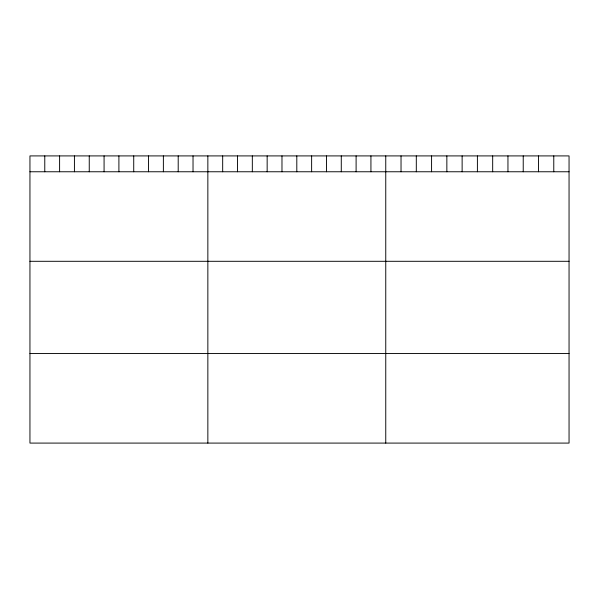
<?xml version="1.0" encoding="UTF-8"?>
<svg xmlns="http://www.w3.org/2000/svg" width="599" height="599" viewBox="0 0 599 599"><rect width="100%" height="100%" fill="white"/><g stroke="black" fill="none" stroke-linecap="round" stroke-linejoin="round"><path stroke-width="0.9" d="M569.05 171.763L569.05 443.088L29.95 443.088L29.95 155.912L569.05 155.912L569.05 171.763L29.95 171.763M29.95 261.299L569.05 261.299M29.95 353.552L569.05 353.552M553.776 155.912L553.776 171.763M538.501 155.912L538.501 171.763M523.226 155.912L523.226 171.763M507.952 155.912L507.952 171.763M492.678 155.912L492.678 171.763M477.403 155.912L477.403 171.763M462.129 155.912L462.129 171.763M446.854 155.912L446.854 171.763M431.579 155.912L431.579 171.763M416.305 155.912L416.305 171.763M401.031 155.912L401.031 171.763M385.756 155.912L385.756 443.088M370.931 155.912L370.931 171.763M356.106 155.912L356.106 171.763M341.28 155.912L341.28 171.763M326.455 155.912L326.455 171.763M311.63 155.912L311.63 171.763M296.805 155.912L296.805 171.763M281.979 155.912L281.979 171.763M267.154 155.912L267.154 171.763M252.329 155.912L252.329 171.763M237.504 155.912L237.504 171.763M222.678 155.912L222.678 171.763M207.853 155.912L207.853 443.088M193.028 155.912L193.028 171.763M178.203 155.912L178.203 171.763M163.377 155.912L163.377 171.763M148.552 155.912L148.552 171.763M133.727 155.912L133.727 171.763M118.902 155.912L118.902 171.763M104.076 155.912L104.076 171.763M89.251 155.912L89.251 171.763M74.426 155.912L74.426 171.763M59.6 155.912L59.6 171.763M44.775 155.912L44.775 171.763"/></g></svg>
